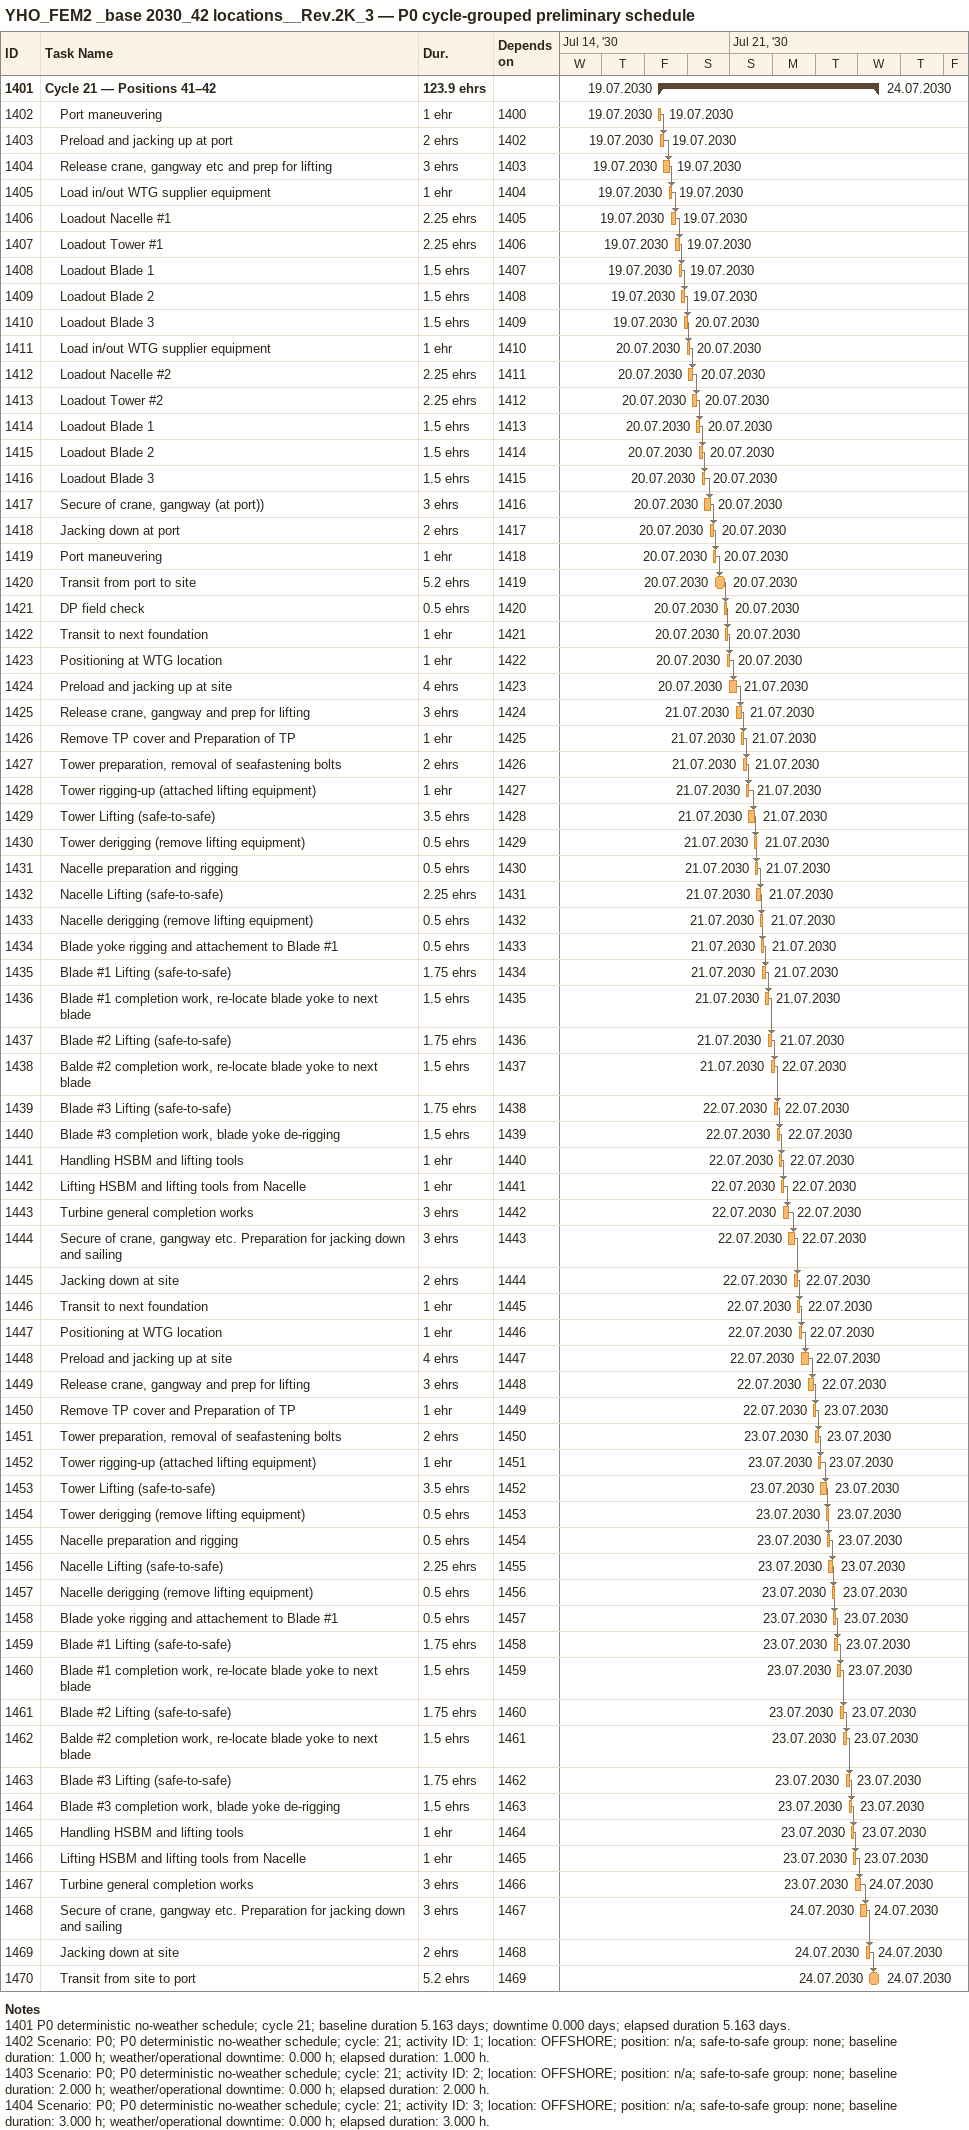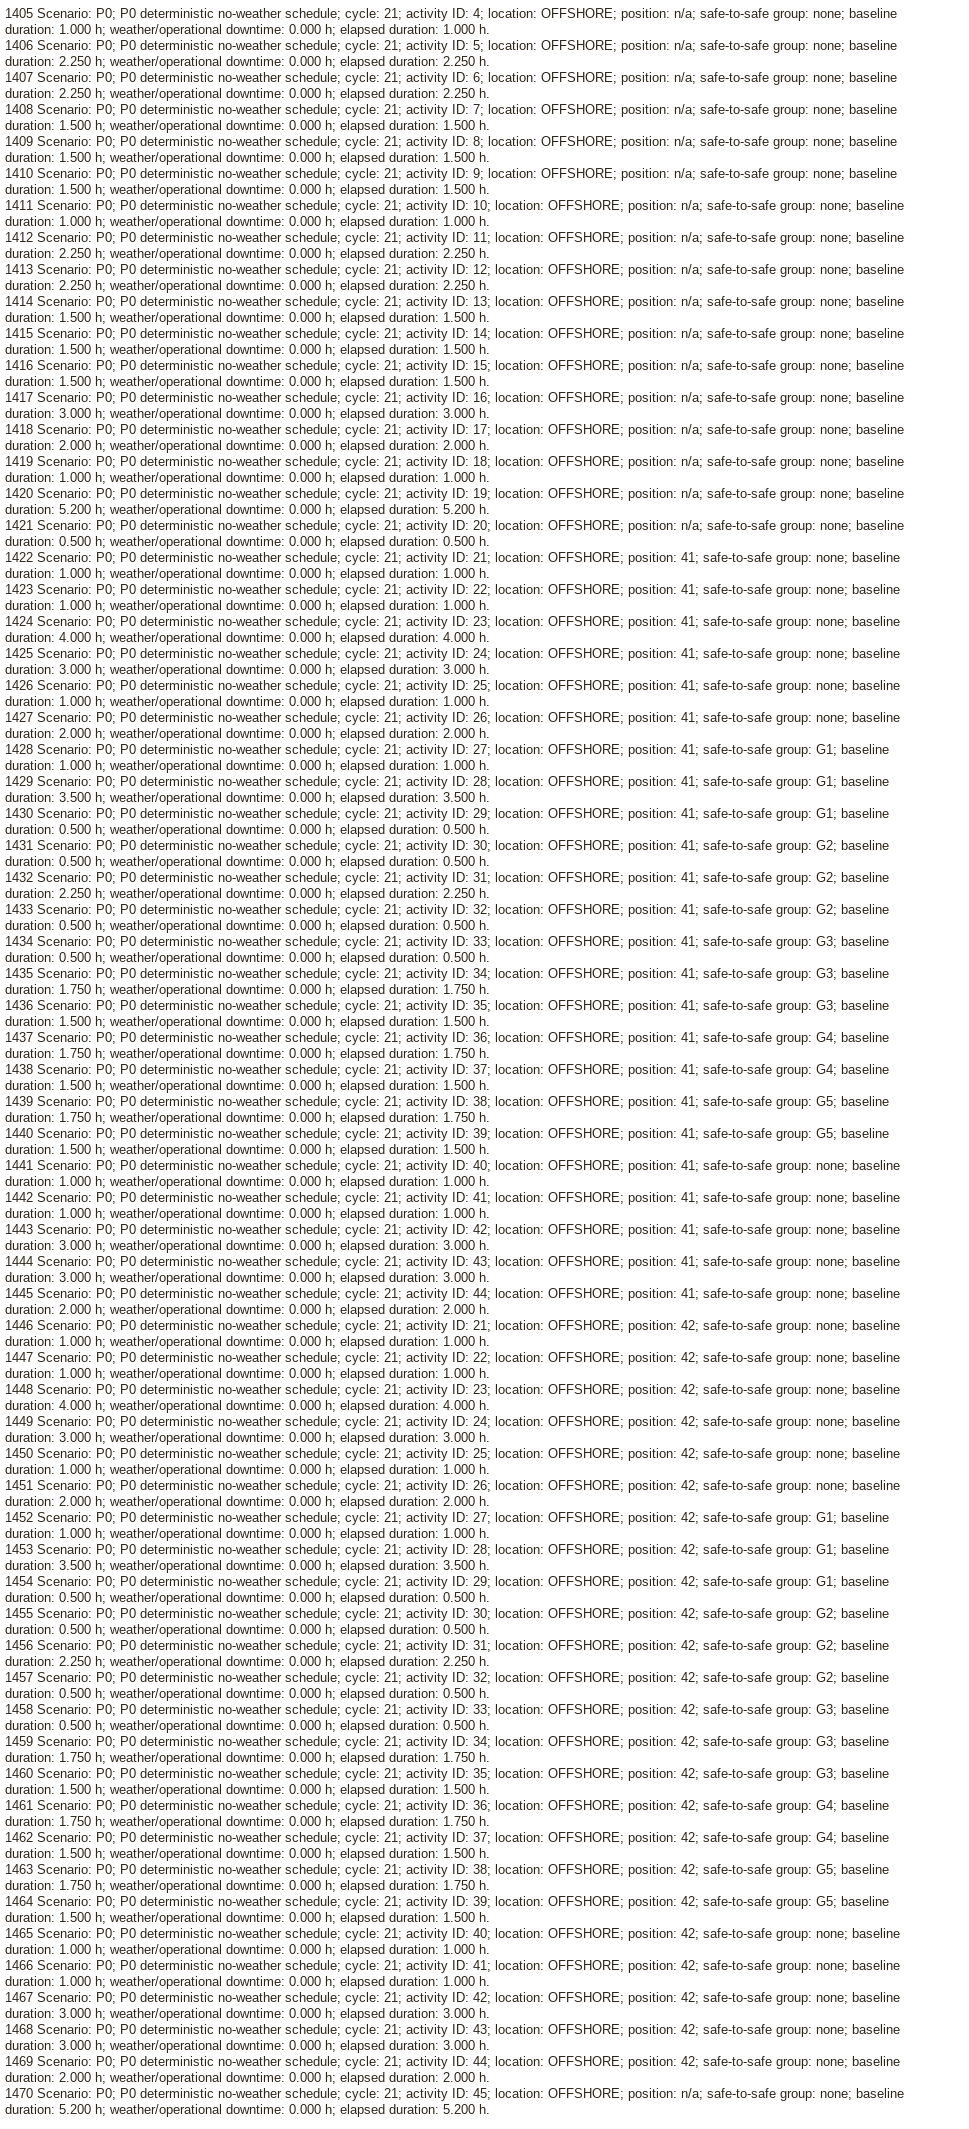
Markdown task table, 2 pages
YHO_FEM2 _base 2030_42 locations__Rev.2K_3 — P0 cycle-grouped preliminary schedule

| ID | Level | Task | Duration | Start | Finish | Predecessors |
|---|---|---|---|---|---|---|
| 1401 | 1 | **Cycle 21 — Positions 41–42** | 123.9eh | 2030-07-19 | 2030-07-24 |  |
| 1402 | 2 | Port maneuvering | 1eh | 2030-07-19 | 2030-07-19 | 1400 |
| 1403 | 2 | Preload and jacking up at port | 2eh | 2030-07-19 | 2030-07-19 | 1402 |
| 1404 | 2 | Release crane, gangway etc and prep for lifting | 3eh | 2030-07-19 | 2030-07-19 | 1403 |
| 1405 | 2 | Load in/out WTG supplier equipment | 1eh | 2030-07-19 | 2030-07-19 | 1404 |
| 1406 | 2 | Loadout Nacelle #1 | 2.25eh | 2030-07-19 | 2030-07-19 | 1405 |
| 1407 | 2 | Loadout Tower #1 | 2.25eh | 2030-07-19 | 2030-07-19 | 1406 |
| 1408 | 2 | Loadout Blade 1 | 1.5eh | 2030-07-19 | 2030-07-19 | 1407 |
| 1409 | 2 | Loadout Blade 2 | 1.5eh | 2030-07-19 | 2030-07-19 | 1408 |
| 1410 | 2 | Loadout Blade 3 | 1.5eh | 2030-07-19 | 2030-07-20 | 1409 |
| 1411 | 2 | Load in/out WTG supplier equipment | 1eh | 2030-07-20 | 2030-07-20 | 1410 |
| 1412 | 2 | Loadout Nacelle #2 | 2.25eh | 2030-07-20 | 2030-07-20 | 1411 |
| 1413 | 2 | Loadout Tower #2 | 2.25eh | 2030-07-20 | 2030-07-20 | 1412 |
| 1414 | 2 | Loadout Blade 1 | 1.5eh | 2030-07-20 | 2030-07-20 | 1413 |
| 1415 | 2 | Loadout Blade 2 | 1.5eh | 2030-07-20 | 2030-07-20 | 1414 |
| 1416 | 2 | Loadout Blade 3 | 1.5eh | 2030-07-20 | 2030-07-20 | 1415 |
| 1417 | 2 | Secure of crane, gangway (at port)) | 3eh | 2030-07-20 | 2030-07-20 | 1416 |
| 1418 | 2 | Jacking down at port | 2eh | 2030-07-20 | 2030-07-20 | 1417 |
| 1419 | 2 | Port maneuvering | 1eh | 2030-07-20 | 2030-07-20 | 1418 |
| 1420 | 2 | Transit from port to site | 5.2eh | 2030-07-20 | 2030-07-20 | 1419 |
| 1421 | 2 | DP field check | 0.5eh | 2030-07-20 | 2030-07-20 | 1420 |
| 1422 | 2 | Transit to next foundation | 1eh | 2030-07-20 | 2030-07-20 | 1421 |
| 1423 | 2 | Positioning at WTG location | 1eh | 2030-07-20 | 2030-07-20 | 1422 |
| 1424 | 2 | Preload and jacking up at site | 4eh | 2030-07-20 | 2030-07-21 | 1423 |
| 1425 | 2 | Release crane, gangway and prep for lifting | 3eh | 2030-07-21 | 2030-07-21 | 1424 |
| 1426 | 2 | Remove TP cover and Preparation of TP | 1eh | 2030-07-21 | 2030-07-21 | 1425 |
| 1427 | 2 | Tower preparation, removal of seafastening bolts | 2eh | 2030-07-21 | 2030-07-21 | 1426 |
| 1428 | 2 | Tower rigging-up (attached lifting equipment) | 1eh | 2030-07-21 | 2030-07-21 | 1427 |
| 1429 | 2 | Tower Lifting (safe-to-safe) | 3.5eh | 2030-07-21 | 2030-07-21 | 1428 |
| 1430 | 2 | Tower derigging (remove lifting equipment) | 0.5eh | 2030-07-21 | 2030-07-21 | 1429 |
| 1431 | 2 | Nacelle preparation and rigging | 0.5eh | 2030-07-21 | 2030-07-21 | 1430 |
| 1432 | 2 | Nacelle Lifting (safe-to-safe) | 2.25eh | 2030-07-21 | 2030-07-21 | 1431 |
| 1433 | 2 | Nacelle derigging (remove lifting equipment) | 0.5eh | 2030-07-21 | 2030-07-21 | 1432 |
| 1434 | 2 | Blade yoke rigging and attachement to Blade #1 | 0.5eh | 2030-07-21 | 2030-07-21 | 1433 |
| 1435 | 2 | Blade #1 Lifting (safe-to-safe) | 1.75eh | 2030-07-21 | 2030-07-21 | 1434 |
| 1436 | 2 | Blade #1 completion work, re-locate blade yoke to next blade | 1.5eh | 2030-07-21 | 2030-07-21 | 1435 |
| 1437 | 2 | Blade #2 Lifting (safe-to-safe) | 1.75eh | 2030-07-21 | 2030-07-21 | 1436 |
| 1438 | 2 | Balde #2 completion work, re-locate blade yoke to next blade | 1.5eh | 2030-07-21 | 2030-07-22 | 1437 |
| 1439 | 2 | Blade #3 Lifting (safe-to-safe) | 1.75eh | 2030-07-22 | 2030-07-22 | 1438 |
| 1440 | 2 | Blade #3 completion work, blade yoke de-rigging | 1.5eh | 2030-07-22 | 2030-07-22 | 1439 |
| 1441 | 2 | Handling HSBM and lifting tools | 1eh | 2030-07-22 | 2030-07-22 | 1440 |
| 1442 | 2 | Lifting HSBM and lifting tools from Nacelle | 1eh | 2030-07-22 | 2030-07-22 | 1441 |
| 1443 | 2 | Turbine general completion works | 3eh | 2030-07-22 | 2030-07-22 | 1442 |
| 1444 | 2 | Secure of crane, gangway etc. Preparation for jacking down and sailing | 3eh | 2030-07-22 | 2030-07-22 | 1443 |
| 1445 | 2 | Jacking down at site | 2eh | 2030-07-22 | 2030-07-22 | 1444 |
| 1446 | 2 | Transit to next foundation | 1eh | 2030-07-22 | 2030-07-22 | 1445 |
| 1447 | 2 | Positioning at WTG location | 1eh | 2030-07-22 | 2030-07-22 | 1446 |
| 1448 | 2 | Preload and jacking up at site | 4eh | 2030-07-22 | 2030-07-22 | 1447 |
| 1449 | 2 | Release crane, gangway and prep for lifting | 3eh | 2030-07-22 | 2030-07-22 | 1448 |
| 1450 | 2 | Remove TP cover and Preparation of TP | 1eh | 2030-07-22 | 2030-07-23 | 1449 |
| 1451 | 2 | Tower preparation, removal of seafastening bolts | 2eh | 2030-07-23 | 2030-07-23 | 1450 |
| 1452 | 2 | Tower rigging-up (attached lifting equipment) | 1eh | 2030-07-23 | 2030-07-23 | 1451 |
| 1453 | 2 | Tower Lifting (safe-to-safe) | 3.5eh | 2030-07-23 | 2030-07-23 | 1452 |
| 1454 | 2 | Tower derigging (remove lifting equipment) | 0.5eh | 2030-07-23 | 2030-07-23 | 1453 |
| 1455 | 2 | Nacelle preparation and rigging | 0.5eh | 2030-07-23 | 2030-07-23 | 1454 |
| 1456 | 2 | Nacelle Lifting (safe-to-safe) | 2.25eh | 2030-07-23 | 2030-07-23 | 1455 |
| 1457 | 2 | Nacelle derigging (remove lifting equipment) | 0.5eh | 2030-07-23 | 2030-07-23 | 1456 |
| 1458 | 2 | Blade yoke rigging and attachement to Blade #1 | 0.5eh | 2030-07-23 | 2030-07-23 | 1457 |
| 1459 | 2 | Blade #1 Lifting (safe-to-safe) | 1.75eh | 2030-07-23 | 2030-07-23 | 1458 |
| 1460 | 2 | Blade #1 completion work, re-locate blade yoke to next blade | 1.5eh | 2030-07-23 | 2030-07-23 | 1459 |
| 1461 | 2 | Blade #2 Lifting (safe-to-safe) | 1.75eh | 2030-07-23 | 2030-07-23 | 1460 |
| 1462 | 2 | Balde #2 completion work, re-locate blade yoke to next blade | 1.5eh | 2030-07-23 | 2030-07-23 | 1461 |
| 1463 | 2 | Blade #3 Lifting (safe-to-safe) | 1.75eh | 2030-07-23 | 2030-07-23 | 1462 |
| 1464 | 2 | Blade #3 completion work, blade yoke de-rigging | 1.5eh | 2030-07-23 | 2030-07-23 | 1463 |
| 1465 | 2 | Handling HSBM and lifting tools | 1eh | 2030-07-23 | 2030-07-23 | 1464 |
| 1466 | 2 | Lifting HSBM and lifting tools from Nacelle | 1eh | 2030-07-23 | 2030-07-23 | 1465 |
| 1467 | 2 | Turbine general completion works | 3eh | 2030-07-23 | 2030-07-24 | 1466 |
| 1468 | 2 | Secure of crane, gangway etc. Preparation for jacking down and sailing | 3eh | 2030-07-24 | 2030-07-24 | 1467 |
| 1469 | 2 | Jacking down at site | 2eh | 2030-07-24 | 2030-07-24 | 1468 |
| 1470 | 2 | Transit from site to port | 5.2eh | 2030-07-24 | 2030-07-24 | 1469 |

Notes
- 1401: P0 deterministic no-weather schedule; cycle 21; baseline duration 5.163 days; downtime 0.000 days; elapsed duration 5.163 days.
- 1402: Scenario: P0; P0 deterministic no-weather schedule; cycle: 21; activity ID: 1; location: OFFSHORE; position: n/a; safe-to-safe group: none; baseline duration: 1.000 h; weather/operational downtime: 0.000 h; elapsed duration: 1.000 h.
- 1403: Scenario: P0; P0 deterministic no-weather schedule; cycle: 21; activity ID: 2; location: OFFSHORE; position: n/a; safe-to-safe group: none; baseline duration: 2.000 h; weather/operational downtime: 0.000 h; elapsed duration: 2.000 h.
- 1404: Scenario: P0; P0 deterministic no-weather schedule; cycle: 21; activity ID: 3; location: OFFSHORE; position: n/a; safe-to-safe group: none; baseline duration: 3.000 h; weather/operational downtime: 0.000 h; elapsed duration: 3.000 h.
- 1405: Scenario: P0; P0 deterministic no-weather schedule; cycle: 21; activity ID: 4; location: OFFSHORE; position: n/a; safe-to-safe group: none; baseline duration: 1.000 h; weather/operational downtime: 0.000 h; elapsed duration: 1.000 h.
- 1406: Scenario: P0; P0 deterministic no-weather schedule; cycle: 21; activity ID: 5; location: OFFSHORE; position: n/a; safe-to-safe group: none; baseline duration: 2.250 h; weather/operational downtime: 0.000 h; elapsed duration: 2.250 h.
- 1407: Scenario: P0; P0 deterministic no-weather schedule; cycle: 21; activity ID: 6; location: OFFSHORE; position: n/a; safe-to-safe group: none; baseline duration: 2.250 h; weather/operational downtime: 0.000 h; elapsed duration: 2.250 h.
- 1408: Scenario: P0; P0 deterministic no-weather schedule; cycle: 21; activity ID: 7; location: OFFSHORE; position: n/a; safe-to-safe group: none; baseline duration: 1.500 h; weather/operational downtime: 0.000 h; elapsed duration: 1.500 h.
- 1409: Scenario: P0; P0 deterministic no-weather schedule; cycle: 21; activity ID: 8; location: OFFSHORE; position: n/a; safe-to-safe group: none; baseline duration: 1.500 h; weather/operational downtime: 0.000 h; elapsed duration: 1.500 h.
- 1410: Scenario: P0; P0 deterministic no-weather schedule; cycle: 21; activity ID: 9; location: OFFSHORE; position: n/a; safe-to-safe group: none; baseline duration: 1.500 h; weather/operational downtime: 0.000 h; elapsed duration: 1.500 h.
- 1411: Scenario: P0; P0 deterministic no-weather schedule; cycle: 21; activity ID: 10; location: OFFSHORE; position: n/a; safe-to-safe group: none; baseline duration: 1.000 h; weather/operational downtime: 0.000 h; elapsed duration: 1.000 h.
- 1412: Scenario: P0; P0 deterministic no-weather schedule; cycle: 21; activity ID: 11; location: OFFSHORE; position: n/a; safe-to-safe group: none; baseline duration: 2.250 h; weather/operational downtime: 0.000 h; elapsed duration: 2.250 h.
- 1413: Scenario: P0; P0 deterministic no-weather schedule; cycle: 21; activity ID: 12; location: OFFSHORE; position: n/a; safe-to-safe group: none; baseline duration: 2.250 h; weather/operational downtime: 0.000 h; elapsed duration: 2.250 h.
- 1414: Scenario: P0; P0 deterministic no-weather schedule; cycle: 21; activity ID: 13; location: OFFSHORE; position: n/a; safe-to-safe group: none; baseline duration: 1.500 h; weather/operational downtime: 0.000 h; elapsed duration: 1.500 h.
- 1415: Scenario: P0; P0 deterministic no-weather schedule; cycle: 21; activity ID: 14; location: OFFSHORE; position: n/a; safe-to-safe group: none; baseline duration: 1.500 h; weather/operational downtime: 0.000 h; elapsed duration: 1.500 h.
- 1416: Scenario: P0; P0 deterministic no-weather schedule; cycle: 21; activity ID: 15; location: OFFSHORE; position: n/a; safe-to-safe group: none; baseline duration: 1.500 h; weather/operational downtime: 0.000 h; elapsed duration: 1.500 h.
- 1417: Scenario: P0; P0 deterministic no-weather schedule; cycle: 21; activity ID: 16; location: OFFSHORE; position: n/a; safe-to-safe group: none; baseline duration: 3.000 h; weather/operational downtime: 0.000 h; elapsed duration: 3.000 h.
- 1418: Scenario: P0; P0 deterministic no-weather schedule; cycle: 21; activity ID: 17; location: OFFSHORE; position: n/a; safe-to-safe group: none; baseline duration: 2.000 h; weather/operational downtime: 0.000 h; elapsed duration: 2.000 h.
- 1419: Scenario: P0; P0 deterministic no-weather schedule; cycle: 21; activity ID: 18; location: OFFSHORE; position: n/a; safe-to-safe group: none; baseline duration: 1.000 h; weather/operational downtime: 0.000 h; elapsed duration: 1.000 h.
- 1420: Scenario: P0; P0 deterministic no-weather schedule; cycle: 21; activity ID: 19; location: OFFSHORE; position: n/a; safe-to-safe group: none; baseline duration: 5.200 h; weather/operational downtime: 0.000 h; elapsed duration: 5.200 h.
- 1421: Scenario: P0; P0 deterministic no-weather schedule; cycle: 21; activity ID: 20; location: OFFSHORE; position: n/a; safe-to-safe group: none; baseline duration: 0.500 h; weather/operational downtime: 0.000 h; elapsed duration: 0.500 h.
- 1422: Scenario: P0; P0 deterministic no-weather schedule; cycle: 21; activity ID: 21; location: OFFSHORE; position: 41; safe-to-safe group: none; baseline duration: 1.000 h; weather/operational downtime: 0.000 h; elapsed duration: 1.000 h.
- 1423: Scenario: P0; P0 deterministic no-weather schedule; cycle: 21; activity ID: 22; location: OFFSHORE; position: 41; safe-to-safe group: none; baseline duration: 1.000 h; weather/operational downtime: 0.000 h; elapsed duration: 1.000 h.
- 1424: Scenario: P0; P0 deterministic no-weather schedule; cycle: 21; activity ID: 23; location: OFFSHORE; position: 41; safe-to-safe group: none; baseline duration: 4.000 h; weather/operational downtime: 0.000 h; elapsed duration: 4.000 h.
- 1425: Scenario: P0; P0 deterministic no-weather schedule; cycle: 21; activity ID: 24; location: OFFSHORE; position: 41; safe-to-safe group: none; baseline duration: 3.000 h; weather/operational downtime: 0.000 h; elapsed duration: 3.000 h.
- 1426: Scenario: P0; P0 deterministic no-weather schedule; cycle: 21; activity ID: 25; location: OFFSHORE; position: 41; safe-to-safe group: none; baseline duration: 1.000 h; weather/operational downtime: 0.000 h; elapsed duration: 1.000 h.
- 1427: Scenario: P0; P0 deterministic no-weather schedule; cycle: 21; activity ID: 26; location: OFFSHORE; position: 41; safe-to-safe group: none; baseline duration: 2.000 h; weather/operational downtime: 0.000 h; elapsed duration: 2.000 h.
- 1428: Scenario: P0; P0 deterministic no-weather schedule; cycle: 21; activity ID: 27; location: OFFSHORE; position: 41; safe-to-safe group: G1; baseline duration: 1.000 h; weather/operational downtime: 0.000 h; elapsed duration: 1.000 h.
- 1429: Scenario: P0; P0 deterministic no-weather schedule; cycle: 21; activity ID: 28; location: OFFSHORE; position: 41; safe-to-safe group: G1; baseline duration: 3.500 h; weather/operational downtime: 0.000 h; elapsed duration: 3.500 h.
- 1430: Scenario: P0; P0 deterministic no-weather schedule; cycle: 21; activity ID: 29; location: OFFSHORE; position: 41; safe-to-safe group: G1; baseline duration: 0.500 h; weather/operational downtime: 0.000 h; elapsed duration: 0.500 h.
- 1431: Scenario: P0; P0 deterministic no-weather schedule; cycle: 21; activity ID: 30; location: OFFSHORE; position: 41; safe-to-safe group: G2; baseline duration: 0.500 h; weather/operational downtime: 0.000 h; elapsed duration: 0.500 h.
- 1432: Scenario: P0; P0 deterministic no-weather schedule; cycle: 21; activity ID: 31; location: OFFSHORE; position: 41; safe-to-safe group: G2; baseline duration: 2.250 h; weather/operational downtime: 0.000 h; elapsed duration: 2.250 h.
- 1433: Scenario: P0; P0 deterministic no-weather schedule; cycle: 21; activity ID: 32; location: OFFSHORE; position: 41; safe-to-safe group: G2; baseline duration: 0.500 h; weather/operational downtime: 0.000 h; elapsed duration: 0.500 h.
- 1434: Scenario: P0; P0 deterministic no-weather schedule; cycle: 21; activity ID: 33; location: OFFSHORE; position: 41; safe-to-safe group: G3; baseline duration: 0.500 h; weather/operational downtime: 0.000 h; elapsed duration: 0.500 h.
- 1435: Scenario: P0; P0 deterministic no-weather schedule; cycle: 21; activity ID: 34; location: OFFSHORE; position: 41; safe-to-safe group: G3; baseline duration: 1.750 h; weather/operational downtime: 0.000 h; elapsed duration: 1.750 h.
- 1436: Scenario: P0; P0 deterministic no-weather schedule; cycle: 21; activity ID: 35; location: OFFSHORE; position: 41; safe-to-safe group: G3; baseline duration: 1.500 h; weather/operational downtime: 0.000 h; elapsed duration: 1.500 h.
- 1437: Scenario: P0; P0 deterministic no-weather schedule; cycle: 21; activity ID: 36; location: OFFSHORE; position: 41; safe-to-safe group: G4; baseline duration: 1.750 h; weather/operational downtime: 0.000 h; elapsed duration: 1.750 h.
- 1438: Scenario: P0; P0 deterministic no-weather schedule; cycle: 21; activity ID: 37; location: OFFSHORE; position: 41; safe-to-safe group: G4; baseline duration: 1.500 h; weather/operational downtime: 0.000 h; elapsed duration: 1.500 h.
- 1439: Scenario: P0; P0 deterministic no-weather schedule; cycle: 21; activity ID: 38; location: OFFSHORE; position: 41; safe-to-safe group: G5; baseline duration: 1.750 h; weather/operational downtime: 0.000 h; elapsed duration: 1.750 h.
- 1440: Scenario: P0; P0 deterministic no-weather schedule; cycle: 21; activity ID: 39; location: OFFSHORE; position: 41; safe-to-safe group: G5; baseline duration: 1.500 h; weather/operational downtime: 0.000 h; elapsed duration: 1.500 h.
- 1441: Scenario: P0; P0 deterministic no-weather schedule; cycle: 21; activity ID: 40; location: OFFSHORE; position: 41; safe-to-safe group: none; baseline duration: 1.000 h; weather/operational downtime: 0.000 h; elapsed duration: 1.000 h.
- 1442: Scenario: P0; P0 deterministic no-weather schedule; cycle: 21; activity ID: 41; location: OFFSHORE; position: 41; safe-to-safe group: none; baseline duration: 1.000 h; weather/operational downtime: 0.000 h; elapsed duration: 1.000 h.
- 1443: Scenario: P0; P0 deterministic no-weather schedule; cycle: 21; activity ID: 42; location: OFFSHORE; position: 41; safe-to-safe group: none; baseline duration: 3.000 h; weather/operational downtime: 0.000 h; elapsed duration: 3.000 h.
- 1444: Scenario: P0; P0 deterministic no-weather schedule; cycle: 21; activity ID: 43; location: OFFSHORE; position: 41; safe-to-safe group: none; baseline duration: 3.000 h; weather/operational downtime: 0.000 h; elapsed duration: 3.000 h.
- 1445: Scenario: P0; P0 deterministic no-weather schedule; cycle: 21; activity ID: 44; location: OFFSHORE; position: 41; safe-to-safe group: none; baseline duration: 2.000 h; weather/operational downtime: 0.000 h; elapsed duration: 2.000 h.
- 1446: Scenario: P0; P0 deterministic no-weather schedule; cycle: 21; activity ID: 21; location: OFFSHORE; position: 42; safe-to-safe group: none; baseline duration: 1.000 h; weather/operational downtime: 0.000 h; elapsed duration: 1.000 h.
- 1447: Scenario: P0; P0 deterministic no-weather schedule; cycle: 21; activity ID: 22; location: OFFSHORE; position: 42; safe-to-safe group: none; baseline duration: 1.000 h; weather/operational downtime: 0.000 h; elapsed duration: 1.000 h.
- 1448: Scenario: P0; P0 deterministic no-weather schedule; cycle: 21; activity ID: 23; location: OFFSHORE; position: 42; safe-to-safe group: none; baseline duration: 4.000 h; weather/operational downtime: 0.000 h; elapsed duration: 4.000 h.
- 1449: Scenario: P0; P0 deterministic no-weather schedule; cycle: 21; activity ID: 24; location: OFFSHORE; position: 42; safe-to-safe group: none; baseline duration: 3.000 h; weather/operational downtime: 0.000 h; elapsed duration: 3.000 h.
- 1450: Scenario: P0; P0 deterministic no-weather schedule; cycle: 21; activity ID: 25; location: OFFSHORE; position: 42; safe-to-safe group: none; baseline duration: 1.000 h; weather/operational downtime: 0.000 h; elapsed duration: 1.000 h.
- 1451: Scenario: P0; P0 deterministic no-weather schedule; cycle: 21; activity ID: 26; location: OFFSHORE; position: 42; safe-to-safe group: none; baseline duration: 2.000 h; weather/operational downtime: 0.000 h; elapsed duration: 2.000 h.
- 1452: Scenario: P0; P0 deterministic no-weather schedule; cycle: 21; activity ID: 27; location: OFFSHORE; position: 42; safe-to-safe group: G1; baseline duration: 1.000 h; weather/operational downtime: 0.000 h; elapsed duration: 1.000 h.
- 1453: Scenario: P0; P0 deterministic no-weather schedule; cycle: 21; activity ID: 28; location: OFFSHORE; position: 42; safe-to-safe group: G1; baseline duration: 3.500 h; weather/operational downtime: 0.000 h; elapsed duration: 3.500 h.
- 1454: Scenario: P0; P0 deterministic no-weather schedule; cycle: 21; activity ID: 29; location: OFFSHORE; position: 42; safe-to-safe group: G1; baseline duration: 0.500 h; weather/operational downtime: 0.000 h; elapsed duration: 0.500 h.
- 1455: Scenario: P0; P0 deterministic no-weather schedule; cycle: 21; activity ID: 30; location: OFFSHORE; position: 42; safe-to-safe group: G2; baseline duration: 0.500 h; weather/operational downtime: 0.000 h; elapsed duration: 0.500 h.
- 1456: Scenario: P0; P0 deterministic no-weather schedule; cycle: 21; activity ID: 31; location: OFFSHORE; position: 42; safe-to-safe group: G2; baseline duration: 2.250 h; weather/operational downtime: 0.000 h; elapsed duration: 2.250 h.
- 1457: Scenario: P0; P0 deterministic no-weather schedule; cycle: 21; activity ID: 32; location: OFFSHORE; position: 42; safe-to-safe group: G2; baseline duration: 0.500 h; weather/operational downtime: 0.000 h; elapsed duration: 0.500 h.
- 1458: Scenario: P0; P0 deterministic no-weather schedule; cycle: 21; activity ID: 33; location: OFFSHORE; position: 42; safe-to-safe group: G3; baseline duration: 0.500 h; weather/operational downtime: 0.000 h; elapsed duration: 0.500 h.
- 1459: Scenario: P0; P0 deterministic no-weather schedule; cycle: 21; activity ID: 34; location: OFFSHORE; position: 42; safe-to-safe group: G3; baseline duration: 1.750 h; weather/operational downtime: 0.000 h; elapsed duration: 1.750 h.
- 1460: Scenario: P0; P0 deterministic no-weather schedule; cycle: 21; activity ID: 35; location: OFFSHORE; position: 42; safe-to-safe group: G3; baseline duration: 1.500 h; weather/operational downtime: 0.000 h; elapsed duration: 1.500 h.
- 1461: Scenario: P0; P0 deterministic no-weather schedule; cycle: 21; activity ID: 36; location: OFFSHORE; position: 42; safe-to-safe group: G4; baseline duration: 1.750 h; weather/operational downtime: 0.000 h; elapsed duration: 1.750 h.
- 1462: Scenario: P0; P0 deterministic no-weather schedule; cycle: 21; activity ID: 37; location: OFFSHORE; position: 42; safe-to-safe group: G4; baseline duration: 1.500 h; weather/operational downtime: 0.000 h; elapsed duration: 1.500 h.
- 1463: Scenario: P0; P0 deterministic no-weather schedule; cycle: 21; activity ID: 38; location: OFFSHORE; position: 42; safe-to-safe group: G5; baseline duration: 1.750 h; weather/operational downtime: 0.000 h; elapsed duration: 1.750 h.
- 1464: Scenario: P0; P0 deterministic no-weather schedule; cycle: 21; activity ID: 39; location: OFFSHORE; position: 42; safe-to-safe group: G5; baseline duration: 1.500 h; weather/operational downtime: 0.000 h; elapsed duration: 1.500 h.
- 1465: Scenario: P0; P0 deterministic no-weather schedule; cycle: 21; activity ID: 40; location: OFFSHORE; position: 42; safe-to-safe group: none; baseline duration: 1.000 h; weather/operational downtime: 0.000 h; elapsed duration: 1.000 h.
- 1466: Scenario: P0; P0 deterministic no-weather schedule; cycle: 21; activity ID: 41; location: OFFSHORE; position: 42; safe-to-safe group: none; baseline duration: 1.000 h; weather/operational downtime: 0.000 h; elapsed duration: 1.000 h.
- 1467: Scenario: P0; P0 deterministic no-weather schedule; cycle: 21; activity ID: 42; location: OFFSHORE; position: 42; safe-to-safe group: none; baseline duration: 3.000 h; weather/operational downtime: 0.000 h; elapsed duration: 3.000 h.
- 1468: Scenario: P0; P0 deterministic no-weather schedule; cycle: 21; activity ID: 43; location: OFFSHORE; position: 42; safe-to-safe group: none; baseline duration: 3.000 h; weather/operational downtime: 0.000 h; elapsed duration: 3.000 h.
- 1469: Scenario: P0; P0 deterministic no-weather schedule; cycle: 21; activity ID: 44; location: OFFSHORE; position: 42; safe-to-safe group: none; baseline duration: 2.000 h; weather/operational downtime: 0.000 h; elapsed duration: 2.000 h.
- 1470: Scenario: P0; P0 deterministic no-weather schedule; cycle: 21; activity ID: 45; location: OFFSHORE; position: n/a; safe-to-safe group: none; baseline duration: 5.200 h; weather/operational downtime: 0.000 h; elapsed duration: 5.200 h.
